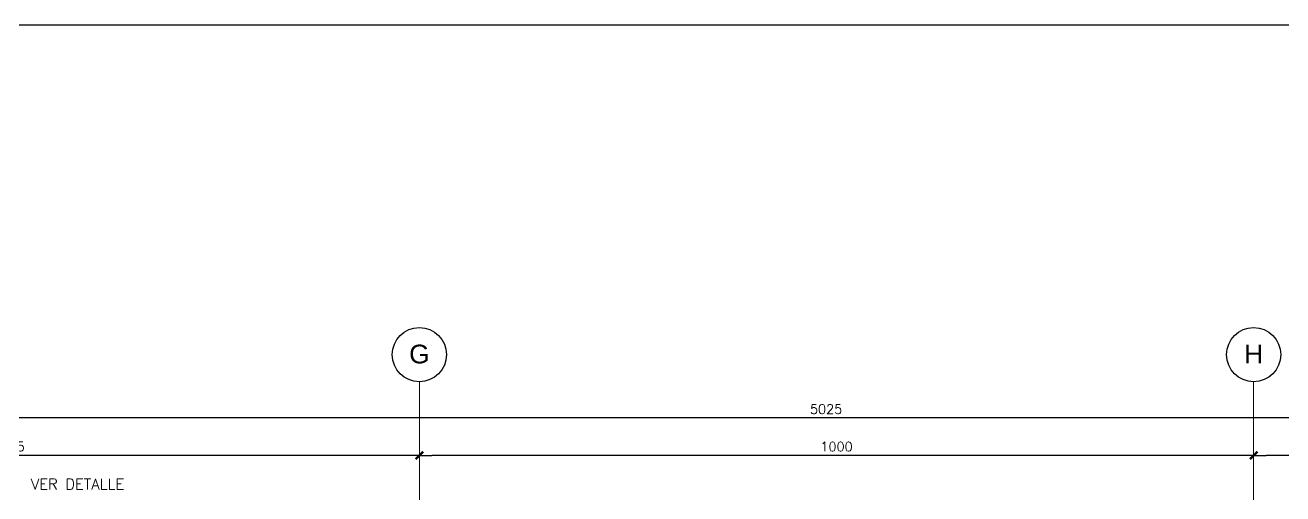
# Model space of a CAD drawing. Extents: x -58 to 5689, y 66 to 4123.
# Drawn here: x 1914 to 3422, y 3561 to 4123 of the extents above; entities that cross this region are included whole.
import ezdxf
from ezdxf.xclip import XClip

# ---------------------------------------------------------------- set-up
doc = ezdxf.new("R2010")
doc.units = 0
doc.header["$LTSCALE"] = 30
doc.header["$MEASUREMENT"] = 0
doc.header["$XCLIPFRAME"] = 0
doc.layers.get('0').update_dxf_attribs({"linetype": 'CONTINUOUS'})
for name, color, linetype in [("EJE3-3'$0$CORTES", 5, 'CONTINUOUS'), ("EJE3-3'$0$RLA-COTAS1", 2, 'CONTINUOUS'), ('RLA-FORMATO', 7, 'CONTINUOUS')]:
    doc.layers.add(name, color=color, linetype=linetype)
doc.layers.add("EJE3-3'$0$RLA-EJE", color=3, linetype='CONTINUOUS', lineweight=25)
doc.layers.add("EJE3-3'$0$RLA-EJES", color=1, linetype='CONTINUOUS', lineweight=9)
doc.styles.add("EJE3-3'$0$Arial_1", font='arial.ttf', dxfattribs={"height": 22.5})
doc.styles.add("EJE3-3'$0$RomanD", font='romand.shx', dxfattribs={"height": 31.5})
doc.styles.add("EJE3-3'$0$RomanS", font='romans.shx', dxfattribs={"height": 11.25})
doc.dimstyles.new("EJE3-3'$0$ING-50", dxfattribs={"dimscale": 50, "dimtxt": 0.27, "dimasz": 0.3, "dimexe": 0, "dimexo": 0, "dimgap": 0.1, "dimtad": 1, "dimdec": 1, "dimzin": 12, "dimdsep": 46, "dimtxsty": "EJE3-3'$0$RomanS", "dimblk": "EJE3-3'$0$TICK1", "dimblk1": "EJE3-3'$0$TICK1", "dimblk2": "EJE3-3'$0$TICK1", "dimcen": 0.09, "dimclrd": 2, "dimclre": 1, "dimclrt": 3, "dimadec": 0, "dimazin": 0, "dimtfac": 1, "dimtdec": 0, "dimtix": 1, "dimtmove": 2, "dimatfit": 3, "dimldrblk": "EJE3-3'$0$TICK1", "dimfxl": 0, "dimfxlon": 1, "dimtolj": 1, "dimtzin": 0, "dimarcsym": 0})

# ---------------------------------------------------------------- blocks, each defined once
blk = doc.blocks.new("EJE3-3'$0$Grid - RLE-EJE-192293-EJE 3-3_")
at = {"layer": "EJE3-3'$0$RLA-EJE"}
blk.add_circle((-2350, 1495.5), 32.5, dxfattribs=at)
blk = doc.blocks.new("EJE3-3'$0$TICK1")
at = {"color": 2}
for points in [[(0, 0), (-1, 0)], [(0, 0), (1, 0)]]:
    blk.add_lwpolyline(points, dxfattribs=at)
at = {"color": 2, "const_width": 0.2}
blk.add_lwpolyline([(-0.3, -0.3), (0.3, 0.3)], dxfattribs=at)
blk = doc.blocks.new("EJE3-3'$0$DIMBLOCK1-EJE 3-3_")
at = {"layer": "EJE3-3'$0$RLA-COTAS1", "color": 2, "lineweight": -2, "transparency": 16777216}
blk.add_line((2590.5, 1419.5), (-2404.5, 1419.5), dxfattribs=at)
at = {"layer": "EJE3-3'$0$RLA-COTAS1", "color": 2, "lineweight": -2, "transparency": 16777216, "xscale": 15, "yscale": 15, "zscale": 15, "rotation": 180}
blk.add_blockref("EJE3-3'$0$TICK1", (-2419.5, 1419.5), dxfattribs=at)
at = {"layer": "EJE3-3'$0$RLA-COTAS1", "color": 2, "lineweight": -2, "transparency": 16777216, "xscale": 15, "yscale": 15, "zscale": 15}
blk.add_blockref("EJE3-3'$0$TICK1", (2605.5, 1419.5), dxfattribs=at)
at = {"layer": "EJE3-3'$0$RLA-COTAS1", "color": 3, "transparency": 16777216, "insert": (93, 1430.1), "char_height": 11.25, "attachment_point": 5, "style": "EJE3-3'$0$RomanS"}
blk.add_mtext('\\A1;5025', dxfattribs=at)
blk = doc.blocks.new("EJE3-3'$0$DIMBLOCK4-EJE 3-3_")
at = {"layer": "EJE3-3'$0$RLA-COTAS1", "color": 2, "lineweight": -2, "transparency": 16777216}
blk.add_line((1590.5, 1374.5), (620.5, 1374.5), dxfattribs=at)
at = {"layer": "EJE3-3'$0$RLA-COTAS1", "color": 2, "lineweight": -2, "transparency": 16777216, "xscale": 15, "yscale": 15, "zscale": 15, "rotation": 180}
blk.add_blockref("EJE3-3'$0$TICK1", (605.5, 1374.5), dxfattribs=at)
at = {"layer": "EJE3-3'$0$RLA-COTAS1", "color": 2, "lineweight": -2, "transparency": 16777216, "xscale": 15, "yscale": 15, "zscale": 15}
blk.add_blockref("EJE3-3'$0$TICK1", (1605.5, 1374.5), dxfattribs=at)
at = {"layer": "EJE3-3'$0$RLA-COTAS1", "color": 3, "transparency": 16777216, "insert": (1105.5, 1385.1), "char_height": 11.25, "attachment_point": 5, "style": "EJE3-3'$0$RomanS"}
blk.add_mtext('\\A1;1000', dxfattribs=at)
blk = doc.blocks.new("EJE3-3'$0$DIMBLOCK5-EJE 3-3_")
at = {"layer": "EJE3-3'$0$RLA-COTAS1", "color": 2, "lineweight": -2, "transparency": 16777216}
blk.add_line((590.5, 1374.5), (-379.5, 1374.5), dxfattribs=at)
at = {"layer": "EJE3-3'$0$RLA-COTAS1", "color": 2, "lineweight": -2, "transparency": 16777216, "xscale": 15, "yscale": 15, "zscale": 15, "rotation": 180}
blk.add_blockref("EJE3-3'$0$TICK1", (-394.5, 1374.5), dxfattribs=at)
at = {"layer": "EJE3-3'$0$RLA-COTAS1", "color": 2, "lineweight": -2, "transparency": 16777216, "xscale": 15, "yscale": 15, "zscale": 15}
blk.add_blockref("EJE3-3'$0$TICK1", (605.5, 1374.5), dxfattribs=at)
at = {"layer": "EJE3-3'$0$RLA-COTAS1", "color": 3, "transparency": 16777216, "insert": (105.5, 1385.1), "char_height": 11.25, "attachment_point": 5, "style": "EJE3-3'$0$RomanS"}
blk.add_mtext('\\A1;1000', dxfattribs=at)
blk = doc.blocks.new("EJE3-3'$0$DIMBLOCK6-EJE 3-3_")
at = {"layer": "EJE3-3'$0$RLA-COTAS1", "color": 2, "lineweight": -2, "transparency": 16777216}
blk.add_line((-409.5, 1374.5), (-1354.5, 1374.5), dxfattribs=at)
at = {"layer": "EJE3-3'$0$RLA-COTAS1", "color": 2, "lineweight": -2, "transparency": 16777216, "xscale": 15, "yscale": 15, "zscale": 15, "rotation": 180}
blk.add_blockref("EJE3-3'$0$TICK1", (-1369.5, 1374.5), dxfattribs=at)
at = {"layer": "EJE3-3'$0$RLA-COTAS1", "color": 2, "lineweight": -2, "transparency": 16777216, "xscale": 15, "yscale": 15, "zscale": 15}
blk.add_blockref("EJE3-3'$0$TICK1", (-394.5, 1374.5), dxfattribs=at)
at = {"layer": "EJE3-3'$0$RLA-COTAS1", "color": 3, "transparency": 16777216, "insert": (-882, 1385.1), "char_height": 11.25, "attachment_point": 5, "style": "EJE3-3'$0$RomanS"}
blk.add_mtext('\\A1;975', dxfattribs=at)
blk = doc.blocks.new("EJE3-3'")
at = {"layer": "EJE3-3'$0$RLA-EJES"}
for p, q in [((-394.52, -623.27), (-394.52, 1463)), ((605.48, -623.27), (605.48, 1463))]:
    blk.add_line(p, q, dxfattribs=at)
at = {"layer": "EJE3-3'$0$RLA-EJE"}
for p in [(1955.49, 0), (2955.49, 0)]:
    blk.add_blockref("EJE3-3'$0$Grid - RLE-EJE-192293-EJE 3-3_", p, dxfattribs=at)
at = {"layer": "EJE3-3'$0$CORTES", "color": 3, "style": "EJE3-3'$0$RomanD"}
blk.add_text('VER DETALLE', height=13, dxfattribs=at).set_placement((-860.2, 1333.62))
at = {"layer": "EJE3-3'$0$RLA-EJE", "color": 5, "char_height": 22.5, "attachment_point": 2, "line_spacing_factor": 0.941778, "style": "EJE3-3'$0$Arial_1"}
for s, insert, width in [('G', (-394.53, 1507.45), 29.1991), ('H', (605.47, 1507.45), 26.9954)]:
    blk.add_mtext(s, dxfattribs=dict(at, insert=insert, width=width))
at = {"layer": "EJE3-3'$0$RLA-COTAS1"}
for base, p1, p2, picture, middle in [((-2419.52, 1419.51), (2605.48, 1414.51), (-2419.52, 1414.51), "EJE3-3'$0$DIMBLOCK1-EJE 3-3_", (92.98, 1430.14)), ((-1369.52, 1374.51), (-394.52, 1369.51), (-1369.52, 1369.51), "EJE3-3'$0$DIMBLOCK6-EJE 3-3_", (-882.02, 1385.14)), ((-394.52, 1374.51), (605.48, 1369.51), (-394.52, 1369.51), "EJE3-3'$0$DIMBLOCK5-EJE 3-3_", (105.48, 1385.14)), ((605.48, 1374.51), (1605.48, 1369.51), (605.48, 1369.51), "EJE3-3'$0$DIMBLOCK4-EJE 3-3_", (1105.48, 1385.14))]:
    dim = blk.add_linear_dim(base=base, p1=p1, p2=p2, dimstyle="EJE3-3'$0$ING-50", override={"dimexe": 0, "dimexo": 0, "dimdec": 1, "dimfxl": 0, "dimfxlon": 1}, dxfattribs=at)
    dim.commit()
    dim.dimension.update_dxf_attribs({"geometry": picture, "text_midpoint": middle})

msp = doc.modelspace()

# ---------------------------------------------------------------- linework, layer by layer
at = {"layer": 'RLA-FORMATO', "color": 6, "linetype": 'Continuous'}
msp.add_line((5686.9, 4123.1), (-58.1, 4123.1), dxfattribs=at)

# ---------------------------------------------------------------- block references
ref = msp.add_blockref("EJE3-3'", (2781.4, 2232.2))
XClip(ref).set_block_clipping_path([(-2788.1086663077, -1277.6573373718), (2905.5071213075, 1601.8318238069)])

doc.saveas('drawing.dxf')
